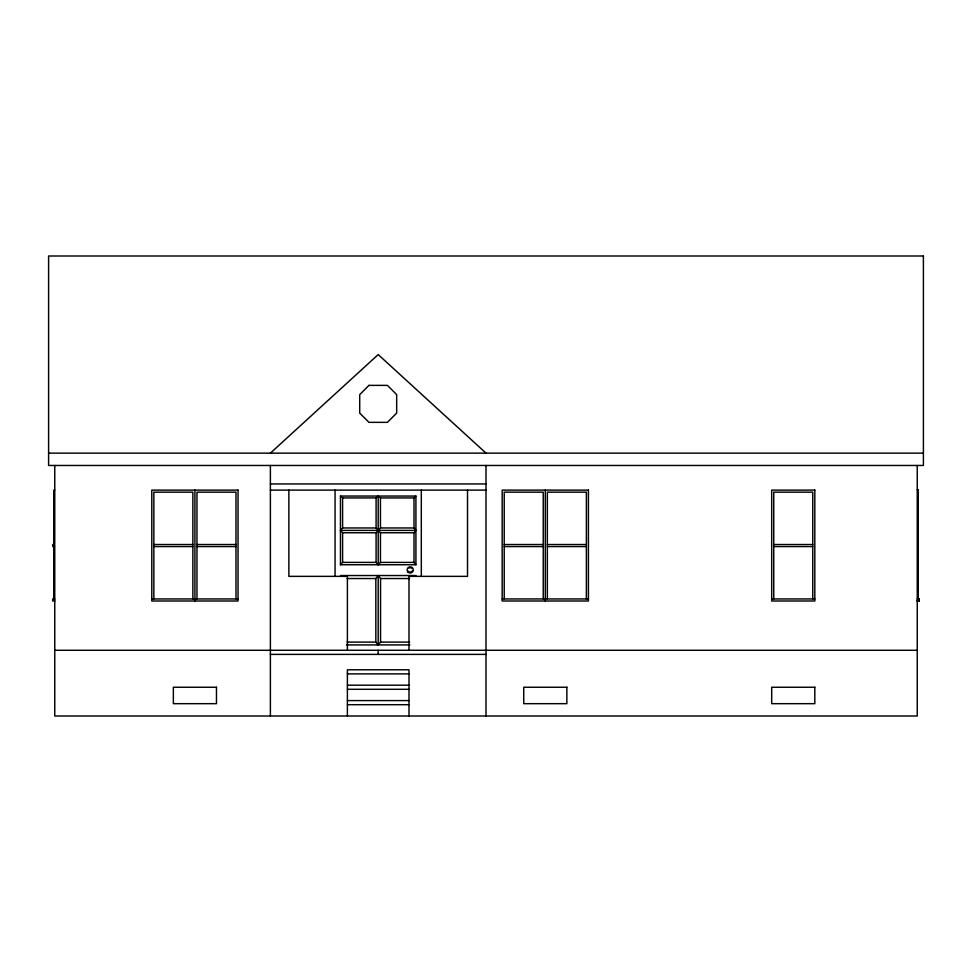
<?xml version="1.0" encoding="UTF-8"?>
<svg xmlns="http://www.w3.org/2000/svg" width="972" height="972" viewBox="0 0 972 972"><rect width="100%" height="100%" fill="white"/><g stroke="black" fill="none" stroke-linecap="round" stroke-linejoin="round"><path stroke-width="1.46" d="M375.836 578.534L378.193 575.533L380.55 578.534L380.55 642.103L378.193 644.922L375.836 642.103L375.836 578.534L347.125 578.534M415.919 564.756L413.999 562.399L413.999 532.753L415.919 530.408L413.999 527.966L413.999 497.931L415.919 496.06L415.919 564.756L340.455 564.756L340.455 496.06L415.919 496.06M340.455 564.756L342.594 562.399L342.594 532.753L340.455 530.408L342.594 527.966L342.594 497.931L340.455 496.06M376.091 497.931L376.091 527.966L380.453 532.753L380.453 562.399L378.193 564.756L376.091 562.399L376.091 532.753L380.453 527.966L380.453 497.931L378.193 496.06L376.091 497.931L342.594 497.931M270.386 453.146L378.193 354.573L486 453.146M48.6 453.146L923.4 453.146M270.386 483.947L486 483.947M54.76 490.107L53.739 490.107L53.739 598.946M270.386 490.107L486 490.107M917.24 489.924L918.261 490.107M380.453 497.931L413.999 497.931M342.594 527.966L376.091 527.966M380.453 527.966L413.999 527.966M340.455 530.408L415.919 530.408M342.594 532.753L376.091 532.753M380.453 532.753L413.999 532.753M53.739 544.527L52.707 544.527L52.707 546.58M153.843 544.527L192.857 544.527M196.964 544.527L235.989 544.527M504.225 544.527L543.239 544.527M547.345 544.527L586.371 544.527M773.748 544.527L812.762 544.527M153.843 546.58L192.857 546.58M196.964 546.58L235.989 546.58M504.225 546.58L543.239 546.58M547.345 546.58L586.371 546.58M773.748 546.58L812.762 546.58M342.594 562.399L376.091 562.399M380.453 562.399L413.999 562.399M340.455 575.533L415.919 575.533M380.55 578.534L409.637 578.534M918.261 598.764L919.293 598.764L919.293 601L917.24 601M54.76 598.946L52.707 598.946L52.707 601L54.76 601M151.79 598.946L238.043 598.946M502.172 598.946L588.425 598.946M771.695 598.946L814.815 598.946M917.24 598.946L919.293 598.946M917.24 600.817L919.293 600.817M347.125 642.103L375.836 642.103M380.55 642.103L409.637 642.103M346.494 644.922L409.88 644.922M54.76 650.28L917.24 650.28M270.386 654.387L486 654.387M347.393 673.9L408.993 673.9M347.393 685.187L408.993 685.187M347.393 689.294L408.993 689.294M347.393 700.593L408.993 700.593M347.393 704.7L408.993 704.7M918.261 489.924L918.261 598.946M917.24 465.467L917.24 716L54.76 716L54.76 465.467M812.762 598.946L812.762 492.16L773.748 492.16L773.748 598.946M586.371 598.946L586.371 492.16L547.345 492.16L547.345 598.946M545.292 490.107L545.292 601M543.239 598.946L543.239 492.16L504.225 492.16L504.225 598.946M486 465.467L486 716M467.52 490.107L467.52 576.36L408.993 576.36L408.993 650.28M421.313 490.107L421.313 576.238M408.993 716L408.993 669.793L347.393 669.793L347.393 716M378.193 496.06L378.193 564.756M378.193 575.533L378.193 644.922M378.193 650.28L378.193 654.387M347.393 650.28L347.393 576.36L288.866 576.36L288.866 490.107M335.061 490.107L335.061 576.238M270.386 465.467L270.386 716M235.989 598.946L235.989 492.16L196.964 492.16L196.964 598.946M194.91 490.107L194.91 601M192.857 598.946L192.857 492.16L153.843 492.16L153.843 598.946M412.201 570.88A2.211 2.211 0 0 1 411.46 571.755M410.949 572.01A2.211 2.211 0 0 1 409.807 572.095M408.775 571.609A2.211 2.211 0 0 1 408.398 571.172M408.969 568.11A2.211 2.211 0 0 1 409.479 567.842M410.621 567.757A2.211 2.211 0 0 1 411.654 568.255M368.947 385.374L359.713 394.62L359.713 413.1L368.947 422.346L387.427 422.346L396.673 413.1L396.673 394.62L387.427 385.374L368.947 385.374M923.4 256L48.6 256L48.6 465.467L923.4 465.467L923.4 256M238.043 490.107L151.79 490.107L151.79 601L238.043 601L238.043 490.107M588.425 490.107L502.172 490.107L502.172 601L588.425 601L588.425 490.107M814.815 490.107L771.695 490.107L771.695 601L814.815 601L814.815 490.107M216.477 687.24L173.356 687.24L173.356 703.667L216.477 703.667L216.477 687.24M566.858 687.24L523.738 687.24L523.738 703.667L566.858 703.667L566.858 687.24M814.815 687.24L771.695 687.24L771.695 703.667L814.815 703.667L814.815 687.24M408.033 572.131A3.098 3.098 0 0 0 413.209 570.71A3.098 3.098 0 0 0 409.394 566.943A3.098 3.098 0 0 0 408.033 572.131"/></g></svg>
